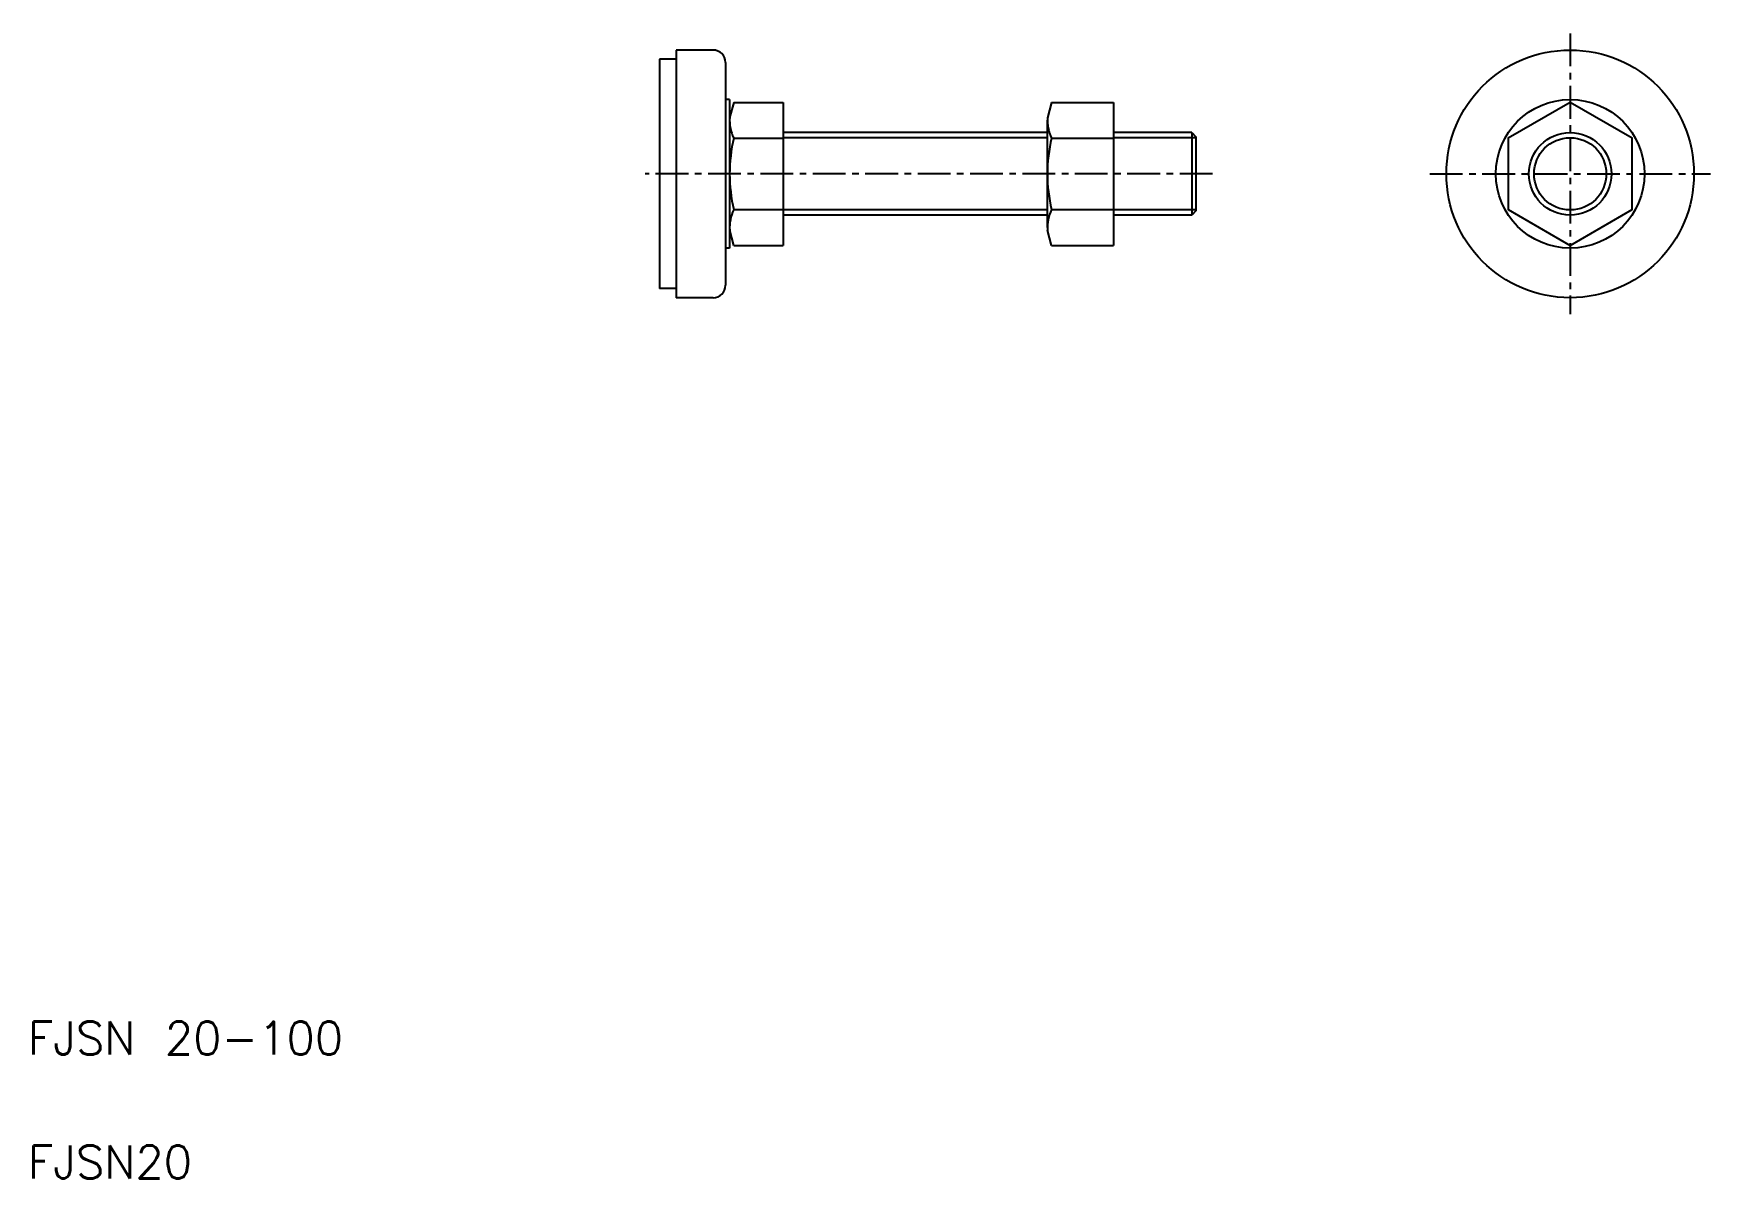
# Model space of a CAD drawing. Extents: x 21 to 428, y 20 to 297.
import ezdxf

# ---------------------------------------------------------------- set-up
doc = ezdxf.new("R2010")
doc.units = 0
doc.header["$LTSCALE"] = 0.25
doc.linetypes.add('CENTER', pattern=[50.8, 31.75, -6.35, 6.35, -6.35])
doc.layers.get('0').update_dxf_attribs({"linetype": 'CONTINUOUS'})
doc.layers.add('CENTER', color=1, linetype='CENTER')
doc.styles.get("Standard").update_dxf_attribs({"font": 'txt', "bigfont": 'BIGFONT'})

msp = doc.modelspace()

# ---------------------------------------------------------------- linework, layer by layer
at = {"color": 7, "linetype": 'CONTINUOUS'}
for p, q in [((177.07, 293.41), (177.07, 233.41)), ((186.07, 293.41), (177.07, 293.41)), ((173.07, 291.16), (173.07, 235.66)), ((177.07, 291.16), (173.07, 291.16)), ((189.07, 290.41), (189.07, 236.41)), ((190.07, 281.41), (189.07, 281.41)), ((190.07, 281.41), (190.07, 245.41)), ((191.07, 280.73), (190.07, 276.99)), ((191.07, 280.73), (203.07, 280.73)), ((203.07, 280.73), (203.07, 246.09)), ((268.07, 280.73), (267.07, 276.99)), ((268.07, 280.73), (283.07, 280.73)), ((283.07, 280.73), (283.07, 246.09)), ((267.07, 250.42), (267.07, 276.4)), ((267.07, 273.41), (203.07, 273.41)), ((235.07, 273.41), (235.07, 273.41)), ((251.07, 273.41), (251.07, 273.41)), ((302.07, 273.41), (283.07, 273.41)), ((302.07, 273.41), (302.07, 253.41)), ((302.07, 273.41), (303.07, 272.41)), ((303.07, 272.41), (303.07, 254.41)), ((191.07, 272.07), (203.07, 272.07)), ((268.07, 272.07), (283.07, 272.07)), ((191.07, 254.75), (203.07, 254.75)), ((267.07, 253.41), (203.07, 253.41)), ((268.07, 254.75), (283.07, 254.75)), ((302.07, 253.41), (283.07, 253.41)), ((303.07, 254.41), (302.07, 253.41)), ((191.07, 246.09), (190.09, 249.73)), ((268.07, 246.09), (267.09, 249.73)), ((190.07, 245.41), (189.07, 245.41)), ((191.07, 246.09), (203.07, 246.09)), ((268.07, 246.09), (283.07, 246.09)), ((177.07, 235.66), (173.07, 235.66)), ((186.07, 233.41), (177.07, 233.41))]:
    msp.add_line(p, q, dxfattribs=at)
at = {"color": 3, "linetype": 'CONTINUOUS'}
for p, q in [((267.07, 272.16), (203.07, 272.16)), ((303.07, 272.16), (283.07, 272.16)), ((267.07, 254.66), (203.07, 254.66)), ((303.07, 254.66), (283.07, 254.66))]:
    msp.add_line(p, q, dxfattribs=at)
at = {"color": 7, "linetype": 'CONTINUOUS'}
msp.add_lwpolyline([(393.76, 246.09), (408.76, 254.75), (408.76, 272.07), (393.76, 280.73), (378.76, 272.07), (378.76, 254.75), (393.76, 246.09)], dxfattribs=at)
for radius in [30, 18, 10]:
    msp.add_circle((393.76, 263.41), radius, dxfattribs=at)
at = {"color": 3, "linetype": 'CONTINUOUS'}
msp.add_circle((393.76, 263.41), 8.75, dxfattribs=at)
at = {"color": 7, "linetype": 'CONTINUOUS'}
for centre, radius, start, end in [((186.07, 290.41), 3, 0, 90), ((199.94, 276.4), 9.88, 176.008, 206.008), ((276.94, 276.4), 9.88, 176.008, 206.008), ((228.07, 263.41), 38, 166.826, 193.174), ((305.07, 263.41), 38, 166.826, 193.174), ((199.94, 250.42), 9.88, 153.992, 183.992), ((276.94, 250.42), 9.88, 153.992, 183.992), ((186.07, 236.41), 3, 270, 0)]:
    msp.add_arc(centre, radius, start, end, dxfattribs=at)
at = {"layer": 'CENTER', "color": 1, "linetype": 'CENTER'}
for p, q in [((393.76, 297.41), (393.76, 229.41)), ((307.07, 263.41), (169.57, 263.41)), ((359.76, 263.41), (427.76, 263.41))]:
    msp.add_line(p, q, dxfattribs=at)

# ---------------------------------------------------------------- texts
at = {"color": 7, "linetype": 'CONTINUOUS'}
for s, p in [('FJSN 20-100', (20, 50)), ('FJSN20', (20, 20))]:
    msp.add_text(s, height=8, dxfattribs=at).set_placement(p)

doc.saveas('drawing.dxf')
